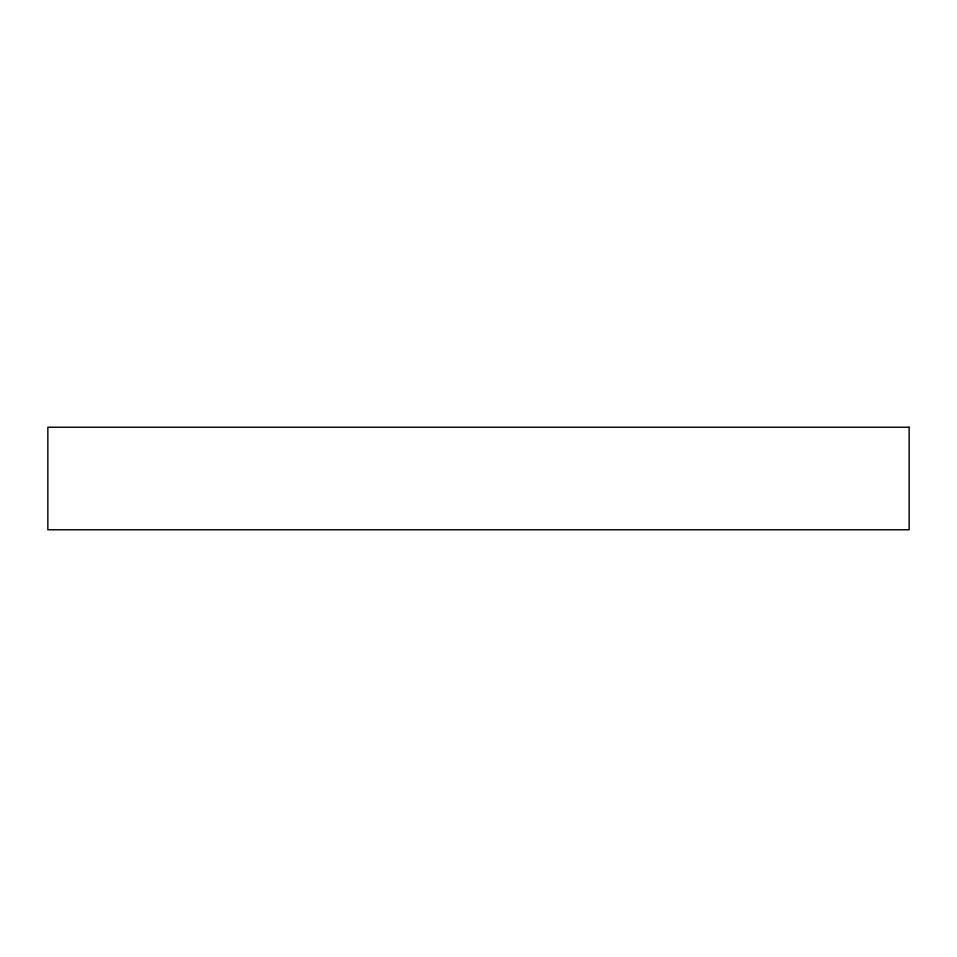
<?xml version="1.0" encoding="UTF-8"?>
<svg xmlns="http://www.w3.org/2000/svg" width="957" height="957" viewBox="0 0 957 957"><rect width="100%" height="100%" fill="white"/><g stroke="black" fill="none" stroke-linecap="round" stroke-linejoin="round"><path stroke-width="1.44" d="M909.15 427.229L47.85 427.229L47.85 529.771L909.15 529.771L909.15 427.229"/></g></svg>
